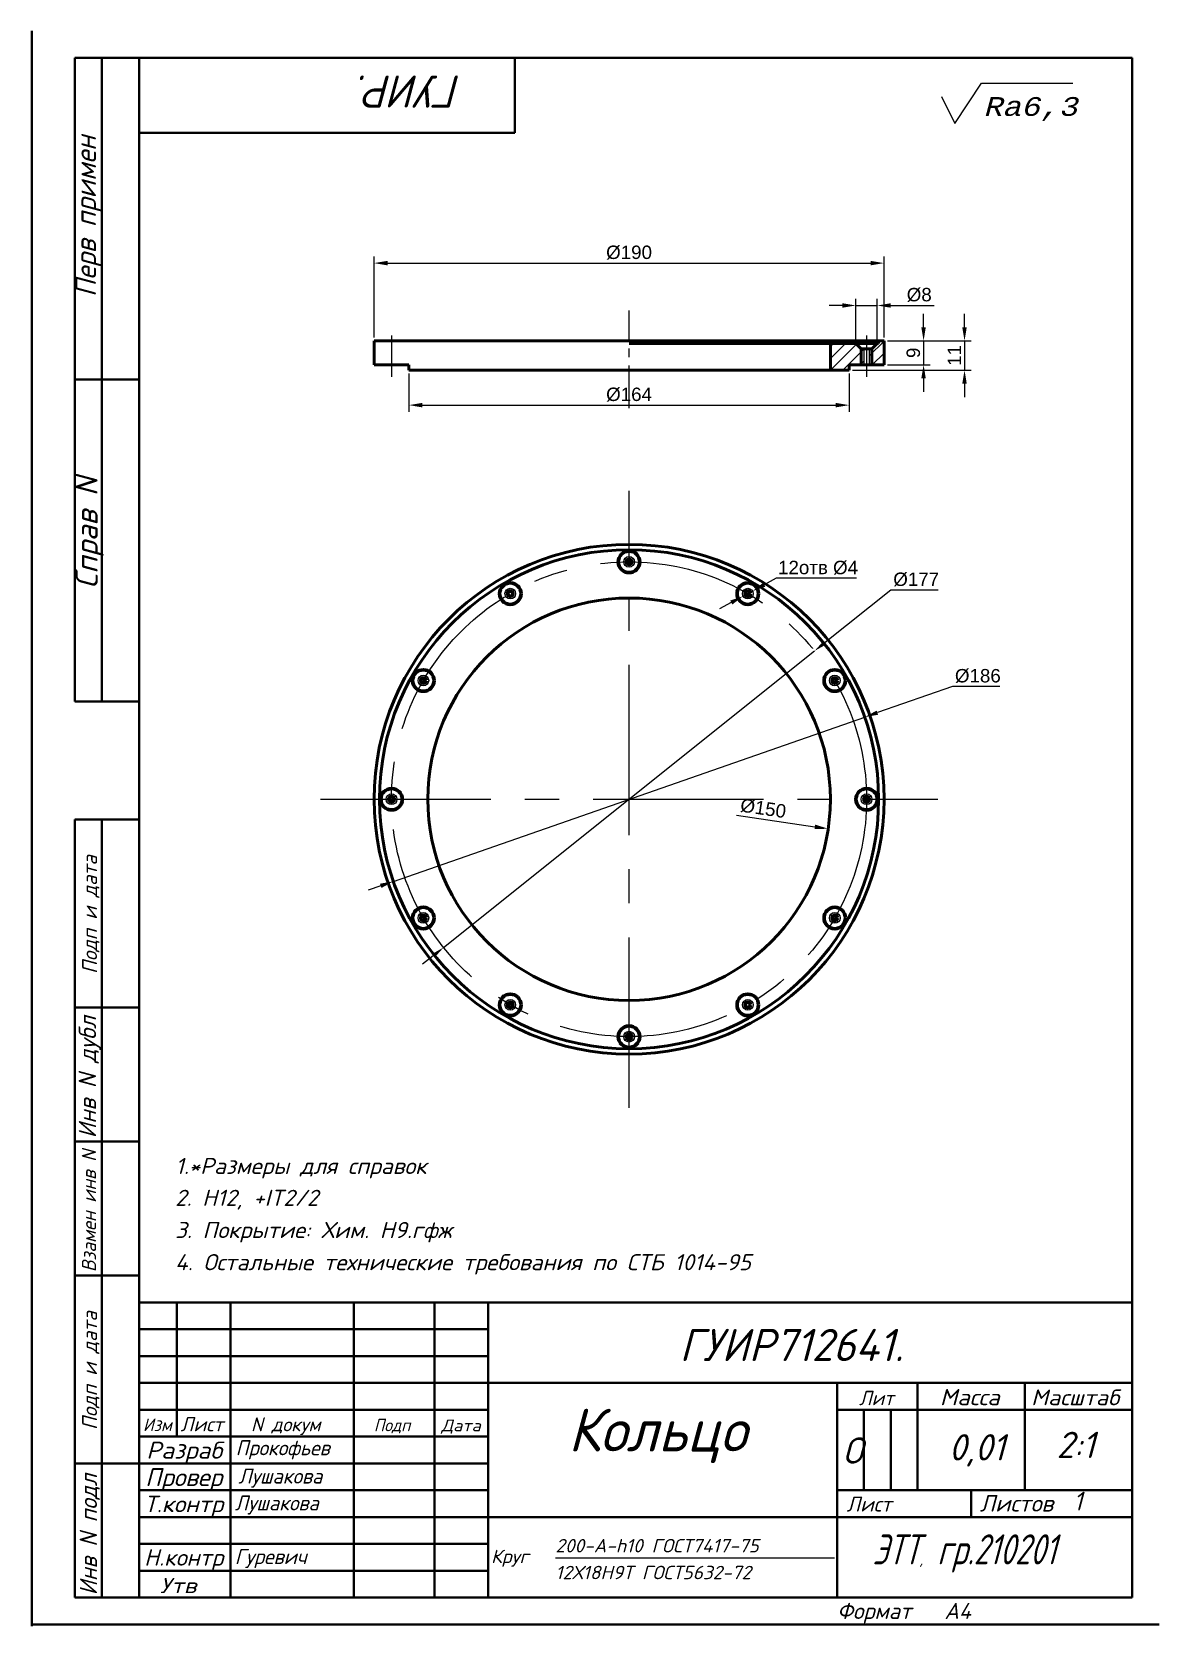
# Model space of a CAD drawing. Header units: millimetres. Extents: x 10739 to 32134, y 609 to 16625.
# Drawn here: x 29037.8 to 29247.8, y 2746 to 3043.1 of the extents above; entities that cross this region are included whole.
import ezdxf
from ezdxf.enums import TextEntityAlignment as Align

# ---------------------------------------------------------------- set-up
doc = ezdxf.new("R2010")
doc.units = ezdxf.units.MM
doc.linetypes.add('CENTER', pattern=[50.8, 31.75, -6.35, 6.35, -6.35])
doc.layers.add('разм', color=3, linetype='Continuous')
doc.layers.add('разьеры', color=10, linetype='Continuous', lineweight=25)
doc.layers.add('тонкая-текст-02', color=4, linetype='Continuous', lineweight=20)
doc.styles.add('6', font='cour.ttf', dxfattribs={"oblique": 15, "height": 3.5})
doc.styles.add('ADRF1', font='romans', dxfattribs={"oblique": 15})
doc.styles.add('ISOCPEUR', font='isocpeur.ttf', dxfattribs={"oblique": 15})
doc.styles.get("Standard").update_dxf_attribs({"font": 'arial.ttf'})
doc.dimstyles.new('ISO-25', dxfattribs={"dimtxt": 2.5, "dimasz": 2.5, "dimexe": 1.25, "dimexo": 0.625, "dimtad": 1, "dimtxsty": 'Standard', "dimcen": 2.5, "dimadec": 0, "dimazin": 0, "dimtfac": 1, "dimtmove": 0, "dimatfit": 3, "dimfxl": 1, "dimarcsym": 0})
doc.dimstyles.new('СВОЙ', dxfattribs={"dimtxt": 2.5, "dimasz": 2.5, "dimexe": 1.25, "dimexo": 0.625, "dimtad": 1, "dimtoh": 1, "dimtxsty": 'Standard', "dimcen": 2.5, "dimclrd": 256, "dimclre": 256, "dimadec": 0, "dimazin": 0, "dimtfac": 1, "dimtmove": 0, "dimatfit": 3, "dimfxl": 1, "dimarcsym": 0})

# ---------------------------------------------------------------- blocks, each defined once
blk = doc.blocks.new('*D174')
at = {"layer": 'Defpoints', "color": 0, "lineweight": 25, "transparency": 16777216}
for p in [(29196.54, 2985.53), (29190.04, 2980.03), (29211.54, 2980.03)]:
    blk.add_point(p, dxfattribs=at)
at = {"layer": 'разьеры', "color": 0, "lineweight": -2, "transparency": 16777216}
for p, q in [((29211.54, 2988.03), (29211.54, 2990.53)), ((29197.16, 2985.53), (29212.79, 2985.53)), ((29211.54, 2985.53), (29211.54, 2980.03)), ((29190.66, 2980.03), (29212.79, 2980.03)), ((29211.54, 2977.53), (29211.54, 2975.03))]:
    blk.add_line(p, q, dxfattribs=at)
at = {"layer": 'разьеры', "color": 0, "lineweight": 25, "transparency": 16777216}
for points in [[(29211.12, 2988.03), (29211.95, 2988.03), (29211.54, 2985.53)], [(29211.12, 2977.53), (29211.95, 2977.53), (29211.54, 2980.03)]]:
    blk.add_solid(points, dxfattribs=at)
at = {"layer": 'разьеры', "color": 0, "lineweight": 25, "transparency": 16777216, "insert": (29209.66, 2982.78), "char_height": 2.5, "attachment_point": 5, "rotation": 90}
blk.add_mtext('11', dxfattribs=at)
blk = doc.blocks.new('*D175')
at = {"layer": 'Defpoints', "color": 0, "lineweight": 25, "transparency": 16777216}
for p in [(29196.54, 2985.53), (29196.54, 2981.03), (29203.91, 2981.03)]:
    blk.add_point(p, dxfattribs=at)
at = {"layer": 'разьеры', "color": 0, "lineweight": -2, "transparency": 16777216}
for p, q in [((29203.91, 2988.03), (29203.91, 2990.53)), ((29197.16, 2985.53), (29205.16, 2985.53)), ((29203.91, 2985.53), (29203.91, 2981.03)), ((29197.16, 2981.03), (29205.16, 2981.03)), ((29203.91, 2978.53), (29203.91, 2976.03))]:
    blk.add_line(p, q, dxfattribs=at)
at = {"layer": 'разьеры', "color": 0, "lineweight": 25, "transparency": 16777216}
for points in [[(29203.49, 2988.03), (29204.32, 2988.03), (29203.91, 2985.53)], [(29203.49, 2978.53), (29204.32, 2978.53), (29203.91, 2981.03)]]:
    blk.add_solid(points, dxfattribs=at)
at = {"layer": 'разьеры', "color": 0, "lineweight": 25, "transparency": 16777216, "insert": (29202.01, 2983.28), "char_height": 2.5, "attachment_point": 5, "rotation": 90}
blk.add_mtext('9', dxfattribs=at)
blk = doc.blocks.new('*D176')
at = {"layer": 'Defpoints', "color": 0, "lineweight": 25, "transparency": 16777216}
for p in [(29183.59, 2927.71), (29114.48, 2872.44)]:
    blk.add_point(p, dxfattribs=at)
at = {"layer": 'разьеры', "lineweight": -2, "transparency": 16777216}
for p, q in [((29197.78, 2939.06), (29185.55, 2929.27)), ((29206.65, 2939.06), (29197.78, 2939.06)), ((29114.48, 2872.44), (29183.59, 2927.71)), ((29112.53, 2870.87), (29110.58, 2869.31))]:
    blk.add_line(p, q, dxfattribs=at)
at = {"layer": 'разьеры', "lineweight": 25, "transparency": 16777216}
for points in [[(29185.29, 2929.6), (29185.81, 2928.95), (29183.59, 2927.71)], [(29112.27, 2871.2), (29112.79, 2870.55), (29114.48, 2872.44)]]:
    blk.add_solid(points, dxfattribs=at)
at = {"layer": 'разьеры', "color": 0, "lineweight": 25, "transparency": 16777216, "insert": (29202.53, 2941.03), "char_height": 2.5, "attachment_point": 5}
blk.add_mtext('%%C177', dxfattribs=at)
blk = doc.blocks.new('*U177')
at = {"lineweight": 60}
for radius in [2, 0.5]:
    blk.add_circle((0, 0), radius, dxfattribs=at)
at = {"lineweight": 25}
blk.add_circle((0, 0), 1, dxfattribs=at)
blk = doc.blocks.new('*U178')
at = {"color": 0, "linetype": 'ByBlock', "lineweight": -2, "transparency": 16777216}
for p, rotation in [((29149.04, 2944.32), 90), ((29126.91, 2938.4), 120), ((29171.16, 2938.4), 59.99999999999999), ((29110.72, 2922.2), 149.9999999999999), ((29187.36, 2922.2), 30), ((29104.79, 2900.07), 180), ((29110.72, 2877.95), 210), ((29187.36, 2877.95), 329.9999999999999), ((29126.91, 2861.75), 239.9999999999999), ((29171.16, 2861.75), 299.9999999999998), ((29149.04, 2855.82), 269.9999999999999)]:
    blk.add_blockref('*U177', p, dxfattribs=dict(at, rotation=rotation))
blk.add_blockref('*U177', (29193.29, 2900.07), dxfattribs=at)
blk = doc.blocks.new('*D179')
at = {"layer": 'Defpoints', "color": 0, "lineweight": 25, "transparency": 16777216}
for p in [(29108.04, 2980.03), (29190.04, 2980.03), (29190.04, 2973.53)]:
    blk.add_point(p, dxfattribs=at)
at = {"layer": 'разьеры', "color": 0, "lineweight": -2, "transparency": 16777216}
for p, q in [((29108.04, 2979.4), (29108.04, 2972.28)), ((29190.04, 2979.4), (29190.04, 2972.28)), ((29110.54, 2973.53), (29187.54, 2973.53))]:
    blk.add_line(p, q, dxfattribs=at)
at = {"layer": 'разьеры', "color": 0, "lineweight": 25, "transparency": 16777216}
for points in [[(29110.54, 2973.95), (29110.54, 2973.11), (29108.04, 2973.53)], [(29187.54, 2973.95), (29187.54, 2973.11), (29190.04, 2973.53)]]:
    blk.add_solid(points, dxfattribs=at)
at = {"layer": 'разьеры', "color": 0, "lineweight": 25, "transparency": 16777216, "insert": (29149.04, 2975.5), "char_height": 2.5, "attachment_point": 5}
blk.add_mtext('%%C164', dxfattribs=at)
blk = doc.blocks.new('*D180')
at = {"layer": 'Defpoints', "color": 0, "lineweight": 25, "transparency": 16777216}
for p in [(29196.54, 3000), (29101.54, 2985.53), (29196.54, 2985.53)]:
    blk.add_point(p, dxfattribs=at)
at = {"layer": 'разьеры', "color": 0, "lineweight": -2, "transparency": 16777216}
for p, q in [((29101.54, 2986.15), (29101.54, 3001.25)), ((29196.54, 2986.15), (29196.54, 3001.25)), ((29104.04, 3000), (29194.04, 3000))]:
    blk.add_line(p, q, dxfattribs=at)
at = {"layer": 'разьеры', "color": 0, "lineweight": 25, "transparency": 16777216}
for points in [[(29104.04, 3000.42), (29104.04, 2999.58), (29101.54, 3000)], [(29194.04, 3000.42), (29194.04, 2999.58), (29196.54, 3000)]]:
    blk.add_solid(points, dxfattribs=at)
at = {"layer": 'разьеры', "color": 0, "lineweight": 25, "transparency": 16777216, "insert": (29149.04, 3001.97), "char_height": 2.5, "attachment_point": 5}
blk.add_mtext('%%C190', dxfattribs=at)
blk = doc.blocks.new('*D181')
at = {"layer": 'Defpoints', "color": 0, "lineweight": 25, "transparency": 16777216}
for p in [(29111.94, 2905.57), (29186.13, 2894.57)]:
    blk.add_point(p, dxfattribs=at)
at = {"layer": 'разьеры', "color": 0, "lineweight": -2, "transparency": 16777216}
blk.add_line((29169.06, 2897.11), (29183.66, 2894.94), dxfattribs=at)
at = {"layer": 'разьеры', "color": 0, "lineweight": 25, "transparency": 16777216}
blk.add_solid([(29183.72, 2895.35), (29183.6, 2894.53), (29186.13, 2894.57)], dxfattribs=at)
at = {"layer": 'разьеры', "color": 0, "lineweight": 25, "transparency": 16777216, "insert": (29174.04, 2898.36), "char_height": 2.5, "attachment_point": 5, "rotation": 351.5663}
blk.add_mtext('%%C150', dxfattribs=at)
blk = doc.blocks.new('*D182')
at = {"layer": 'Defpoints', "color": 0, "lineweight": 25, "transparency": 16777216}
for p in [(29192.94, 2915.39), (29105.13, 2884.76)]:
    blk.add_point(p, dxfattribs=at)
at = {"layer": 'разьеры', "lineweight": -2, "transparency": 16777216}
for p, q in [((29209.28, 2921.08), (29195.3, 2916.21)), ((29218.14, 2921.08), (29209.28, 2921.08)), ((29105.13, 2884.76), (29192.94, 2915.39)), ((29102.77, 2883.94), (29100.41, 2883.11))]:
    blk.add_line(p, q, dxfattribs=at)
at = {"layer": 'разьеры', "lineweight": 25, "transparency": 16777216}
for points in [[(29195.17, 2916.6), (29195.44, 2915.82), (29192.94, 2915.39)], [(29102.63, 2884.33), (29102.91, 2883.54), (29105.13, 2884.76)]]:
    blk.add_solid(points, dxfattribs=at)
at = {"layer": 'разьеры', "color": 0, "lineweight": 25, "transparency": 16777216, "insert": (29214.02, 2923.05), "char_height": 2.5, "attachment_point": 5}
blk.add_mtext('%%C186', dxfattribs=at)
blk = doc.blocks.new('*D183')
at = {"layer": 'Defpoints', "color": 0, "lineweight": 25, "transparency": 16777216}
for p in [(29195.29, 2992.1), (29191.29, 2985.03), (29195.29, 2985.03)]:
    blk.add_point(p, dxfattribs=at)
at = {"layer": 'разьеры', "color": 0, "lineweight": -2, "transparency": 16777216}
for p, q in [((29191.29, 2985.65), (29191.29, 2993.35)), ((29195.29, 2985.65), (29195.29, 2993.35)), ((29188.79, 2992.1), (29186.29, 2992.1)), ((29191.29, 2992.1), (29195.29, 2992.1)), ((29197.79, 2992.1), (29205.9, 2992.1))]:
    blk.add_line(p, q, dxfattribs=at)
at = {"layer": 'разьеры', "color": 0, "lineweight": 25, "transparency": 16777216}
for points in [[(29188.79, 2992.52), (29188.79, 2991.69), (29191.29, 2992.1)], [(29197.79, 2992.52), (29197.79, 2991.69), (29195.29, 2992.1)]]:
    blk.add_solid(points, dxfattribs=at)
at = {"layer": 'разьеры', "color": 0, "lineweight": 25, "transparency": 16777216, "insert": (29203.1, 2994.08), "char_height": 2.5, "attachment_point": 5}
blk.add_mtext('%%C8', dxfattribs=at)
blk = doc.blocks.new('*D184')
at = {"layer": 'Defpoints', "color": 0, "lineweight": 25, "transparency": 16777216}
for p in [(29172.04, 2938.87), (29170.28, 2937.92)]:
    blk.add_point(p, dxfattribs=at)
at = {"layer": 'разьеры', "lineweight": -2, "transparency": 16777216}
for p, q in [((29170.28, 2937.92), (29172.04, 2938.87)), ((29176.44, 2941.25), (29174.24, 2940.06)), ((29191.43, 2941.25), (29176.44, 2941.25)), ((29168.08, 2936.73), (29165.88, 2935.54))]:
    blk.add_line(p, q, dxfattribs=at)
at = {"layer": 'разьеры', "lineweight": 25, "transparency": 16777216}
for points in [[(29174.04, 2940.43), (29174.44, 2939.69), (29172.04, 2938.87)], [(29167.89, 2937.1), (29168.28, 2936.37), (29170.28, 2937.92)]]:
    blk.add_solid(points, dxfattribs=at)
at = {"layer": 'разьеры', "color": 0, "lineweight": 25, "transparency": 16777216, "insert": (29184.25, 2943.22), "char_height": 2.5, "attachment_point": 5}
blk.add_mtext('12отв %%C4', dxfattribs=at)

msp = doc.modelspace()

# ---------------------------------------------------------------- hatches: boundary and pattern name
at = {"lineweight": 25}
h = msp.add_hatch(dxfattribs=at)
h.set_pattern_fill('ANSI31', color=256, scale=0.5)
h.set_pattern_definition([(45, (14520.9068, 1486.1312), (-1.12253202, 1.12253202), [])])
h.paths.add_polyline_path([(29192.28808, 2984.02856), (29191.28808, 2985.02856), (29187.03808, 2985.02856), (29186.53808, 2985.02856), (29186.53808, 2984.52856), (29186.53808, 2980.02856), (29190.03808, 2980.02856), (29190.03808, 2981.02856), (29192.28808, 2981.02856)])
h.paths.add_polyline_path([(29192.78808, 2984.02856), (29192.28808, 2984.02856), (29192.28808, 2981.02856), (29192.78808, 2981.02856)])
h.paths.add_polyline_path([(29194.28808, 2984.02856), (29193.78808, 2984.02856), (29193.78808, 2981.02856), (29194.28808, 2981.02856)])
h.paths.add_polyline_path([(29196.53808, 2984.52856), (29196.53808, 2985.52856), (29195.53808, 2985.52856), (29195.53808, 2985.02856), (29195.28808, 2985.02856), (29194.28808, 2984.02856), (29194.28808, 2981.02856), (29196.53808, 2981.02856)])

# ---------------------------------------------------------------- linework, layer by layer
at = {"color": 0, "lineweight": 40}
for p, q in [((29037.78647, 2746.28544), (29037.78647, 3043.28544)), ((29037.78647, 2745.9561), (29037.78647, 3042.9561)), ((29057.78647, 3038.28544), (29045.78647, 3038.28544)), ((29045.78647, 3038.28544), (29045.78647, 2918.28544)), ((29050.78647, 2918.28544), (29050.78647, 3038.28544)), ((29057.78647, 2751.28544), (29057.78647, 3038.28544)), ((29057.78647, 3038.28544), (29242.78647, 3038.28544)), ((29127.78647, 3024.28544), (29127.78647, 3038.28544)), ((29242.78647, 3038.28544), (29242.78647, 2751.28544)), ((29057.78647, 3024.28544), (29127.78647, 3024.28544)), ((29045.78647, 2978.28544), (29057.78647, 2978.28544)), ((29045.78647, 2918.28544), (29057.78647, 2918.28544)), ((29045.78647, 2751.28544), (29045.78647, 2896.28544)), ((29045.78647, 2896.28544), (29057.78647, 2896.28544)), ((29050.78647, 2751.28544), (29050.78647, 2896.28544)), ((29045.78647, 2861.28544), (29057.78647, 2861.28544)), ((29045.78647, 2836.28544), (29057.78647, 2836.28544)), ((29045.78647, 2811.28544), (29057.78647, 2811.28544)), ((29057.78647, 2806.28544), (29242.78647, 2806.28544)), ((29064.78647, 2781.28544), (29064.78647, 2806.28544)), ((29074.78647, 2806.28544), (29074.78647, 2751.28544)), ((29097.78647, 2751.28544), (29097.78647, 2806.28544)), ((29112.78647, 2806.28544), (29112.78647, 2751.28544)), ((29122.78647, 2751.28544), (29122.78647, 2806.28544)), ((29057.78647, 2801.28544), (29122.78647, 2801.28544)), ((29057.78647, 2796.28544), (29122.78647, 2796.28544)), ((29057.78647, 2791.28544), (29122.78647, 2791.28544)), ((29122.78647, 2791.28544), (29242.78647, 2791.28544)), ((29187.78647, 2791.28544), (29187.78647, 2751.28544)), ((29202.78647, 2791.28544), (29202.78647, 2771.28544)), ((29222.78647, 2791.28544), (29222.78647, 2771.28544)), ((29057.78647, 2786.28544), (29122.78647, 2786.28544)), ((29187.78647, 2786.28544), (29242.78647, 2786.28544)), ((29192.78647, 2786.28544), (29192.78647, 2771.28544)), ((29197.78647, 2786.28544), (29197.78647, 2771.28544)), ((29057.78647, 2781.28544), (29122.78647, 2781.28544)), ((29045.78647, 2776.28544), (29057.78647, 2776.28544)), ((29057.78647, 2776.28544), (29122.78647, 2776.28544)), ((29057.78647, 2771.28544), (29122.78647, 2771.28544)), ((29187.78647, 2771.28544), (29242.78647, 2771.28544)), ((29212.78647, 2771.28544), (29212.78647, 2766.28544)), ((29057.78647, 2766.28544), (29122.78647, 2766.28544)), ((29122.78647, 2766.28544), (29242.78647, 2766.28544)), ((29057.78647, 2761.28544), (29122.78647, 2761.28544)), ((29057.78647, 2756.28544), (29122.78647, 2756.28544)), ((29057.78647, 2751.28544), (29045.78647, 2751.28544)), ((29242.78647, 2751.28544), (29057.78647, 2751.28544)), ((29247.78647, 2746.28544), (29037.78647, 2746.28544))]:
    msp.add_line(p, q, dxfattribs=at)
at = {"linetype": 'CENTER', "ltscale": 0.25}
msp.add_line((29149.03808, 2972.96031), (29149.03808, 2991.14239), dxfattribs=at)
at = {"linetype": 'CENTER'}
for p, q in [((29104.78808, 2986.52856), (29104.78808, 2978.77856)), ((29193.28808, 2986.52856), (29193.28808, 2978.77856))]:
    msp.add_line(p, q, dxfattribs=at)
at = {"lineweight": 50}
for p, q in [((29101.53808, 2985.52856), (29102.53808, 2985.52856)), ((29101.53808, 2985.52856), (29101.53808, 2984.52856)), ((29101.53808, 2985.52856), (29101.53808, 2985.02856)), ((29101.53808, 2984.52856), (29101.53808, 2981.02856)), ((29102.53808, 2985.52856), (29149.03808, 2985.52856)), ((29195.53808, 2985.52856), (29149.03808, 2985.52856)), ((29186.53808, 2985.02856), (29149.03808, 2985.02856)), ((29187.03808, 2985.02856), (29186.53808, 2985.02856)), ((29186.53808, 2984.52856), (29186.53808, 2985.02856)), ((29186.53808, 2984.52856), (29186.53808, 2980.02856)), ((29187.03808, 2985.02856), (29195.53808, 2985.02856)), ((29191.28808, 2985.02856), (29192.28808, 2984.02856)), ((29192.28808, 2984.02856), (29194.28808, 2984.02856)), ((29192.28808, 2984.02856), (29192.28808, 2981.02856)), ((29194.28808, 2984.02856), (29195.28808, 2985.02856)), ((29194.28808, 2984.02856), (29194.28808, 2981.02856)), ((29196.53808, 2985.52856), (29195.53808, 2985.52856)), ((29195.53808, 2985.02856), (29195.53808, 2985.52856)), ((29196.53808, 2985.52856), (29196.53808, 2984.52856)), ((29196.53808, 2985.52856), (29196.53808, 2985.02856)), ((29196.53808, 2984.52856), (29196.53808, 2981.02856)), ((29101.53808, 2981.02856), (29108.03808, 2981.02856)), ((29108.03808, 2981.02856), (29108.03808, 2980.02856)), ((29196.53808, 2981.02856), (29190.03808, 2981.02856)), ((29190.03808, 2981.02856), (29190.03808, 2980.02856)), ((29111.53808, 2980.02856), (29108.03808, 2980.02856)), ((29111.53808, 2980.02856), (29149.03808, 2980.02856)), ((29186.53808, 2980.02856), (29149.03808, 2980.02856)), ((29186.53808, 2980.02856), (29190.03808, 2980.02856))]:
    msp.add_line(p, q, dxfattribs=at)
at = {"color": 7}
for p, q in [((29192.78808, 2984.02856), (29192.78808, 2981.02856)), ((29193.78808, 2984.02856), (29193.78808, 2981.02856))]:
    msp.add_line(p, q, dxfattribs=at)
at = {"linetype": 'CENTER', "lineweight": 25}
for p, q in [((29149.03808, 2842.57393), (29149.03808, 2957.57393)), ((29091.53808, 2900.07393), (29206.53808, 2900.07393))]:
    msp.add_line(p, q, dxfattribs=at)
at = {"lineweight": 50}
for radius in [47.5, 46.5, 37.5]:
    msp.add_circle((29149.03808, 2900.07393), radius, dxfattribs=at)
at = {"linetype": 'CENTER', "lineweight": 25}
msp.add_circle((29149.03808, 2900.07393), 44.25, dxfattribs=at)
at = {"layer": 'разм', "color": 7}
msp.add_line((29135.32739, 2758.69606), (29187.32739, 2758.69606), dxfattribs=at)
at = {"layer": 'тонкая-текст-02', "color": 7, "lineweight": 20}
for p, q in [((29207.22118, 3031.04826), (29209.72118, 3026.04826)), ((29209.72118, 3026.04826), (29214.72118, 3033.54826)), ((29214.72118, 3033.54826), (29231.72118, 3033.54826))]:
    msp.add_line(p, q, dxfattribs=at)

# ---------------------------------------------------------------- block references
at = {"lineweight": 25}
msp.add_blockref('*U178', (0, 0), dxfattribs=at)

# ---------------------------------------------------------------- texts
at = {"color": 0, "lineweight": 40, "style": 'ISOCPEUR', "oblique": 15}
for s, height, p, p2 in [('Перв примен', 3.8523497, (29049.72638, 2993.68976), (29049.72638, 3023.73809)), ('Подп и дата', 2.7654263, (29049.93299, 2867.50949), (29049.93299, 2889.6329)), ('Инв N дубл', 3.250918, (29049.75314, 2836.87885), (29049.75314, 2859.63528)), ('Взамен инв N', 2.6615702, (29049.75314, 2811.92689), (29049.75314, 2834.68332)), ('Подп и дата', 2.7654263, (29049.93299, 2782.50949), (29049.93299, 2804.6329)), ('Инв N подл', 3.229948, (29049.93299, 2751.69662), (29049.93299, 2774.30626))]:
    msp.add_text(s, height=height, rotation=90, dxfattribs=at).set_placement(p, p2, align=Align.ALIGNED)
at = {"color": 0, "style": 'ISOCPEUR', "oblique": 15}
msp.add_text('Справ N', height=4.153739, rotation=90, dxfattribs=at).set_placement((29050.03864, 2939.33764), (29050.03864, 2960.10633), align=Align.ALIGNED)
at = {"color": 0, "lineweight": 40, "style": 'ISOCPEUR', "oblique": 15}
for s, height, p, p2 in [('Лит', 2.688645, (29191.88745, 2787.12591), (29198.3402, 2787.12591)), ('Масса', 3.01234, (29206.94386, 2787.12591), (29218.08952, 2787.12591)), ('Масштаб', 2.933068, (29223.94227, 2787.12591), (29240.36745, 2787.12591)), ('Изм', 2.38948, (29058.47237, 2782.28726), (29063.8487, 2782.28726)), ('Лист', 2.654978, (29065.46461, 2782.26637), (29073.42955, 2782.26637)), ('N докум', 2.588603, (29078.60675, 2782.26637), (29091.54977, 2782.26637)), ('Подп', 2.33455, (29101.50594, 2782.26637), (29108.27613, 2782.26637)), ('Дата', 2.166931, (29114.05071, 2782.26637), (29121.41827, 2782.26637)), ('Разраб', 3.177024, (29059.09266, 2777.16097), (29073.23042, 2777.16097)), ('Провер', 3.334158, (29058.89354, 2772.05557), (29073.23042, 2772.05557)), ('Т.контр', 3.069818, (29058.69442, 2767.19328), (29073.42955, 2767.19328)), ('Лист', 2.802709, (29189.54099, 2767.30276), (29197.94912, 2767.30276)), ('Листов', 3.110829, (29214.3743, 2767.30276), (29228.06195, 2767.30276)), ('Н.контр', 3.069818, (29058.69442, 2757.22559), (29073.42955, 2757.22559)), ('Утв', 2.820914, (29061.68127, 2752.12019), (29068.45146, 2752.12019))]:
    msp.add_text(s, height=height, dxfattribs=at).set_placement(p, p2, align=Align.ALIGNED)
for s, p in [('Формат', (29187.78647, 2747.28544)), ('A4', (29207.78647, 2747.28544))]:
    msp.add_text(s, height=3, dxfattribs=at).set_placement(p)
at = {"color": 0, "lineweight": 40, "insert": (29117.87462, 3028.97532), "char_height": 3, "attachment_point": 1, "rotation": 180, "style": 'ISOCPEUR'}
msp.add_mtext('{\\H2x;\\W0.965;ГУИР.}', dxfattribs=at)
at = {"color": 0, "lineweight": 40, "attachment_point": 1, "style": 'ISOCPEUR'}
for s, insert, char_height, width in [('{\\H2x;\\W0.965;ГУИР712641.}', (29158.42921, 2801.35767), 3, 20.1356952), ('{\\H2x;\\W0.965;Кольцо}', (29137.67293, 2786.51165), 4, 33.0109445), ('{\\H1.4x;\\Q15;\\W0.965;0,01}', (29208.61243, 2781.73597), 3.5, 8.8811705), ('{\\H1.4x;\\W0.965;Прокофьев}', (29075.73924, 2780.59585), 2, 19.0739928), ('{\\H1.4x;\\Q15;\\W0.965;O}', (29188.64777, 2781.14048), 3.5, 8.8811705)]:
    msp.add_mtext(s, dxfattribs=dict(at, insert=insert, char_height=char_height, width=width))
for s, insert, char_height in [('{\\H1.4x;\\Q15;\\W0.965;2:1}', (29228.69025, 2782.1842), 3.5), ('{\\H1.4x;\\W0.965;Лушакова }', (29076.25096, 2775.32152), 2), ('{\\H1.4x;\\W0.965;Лушакова }', (29075.58523, 2770.32152), 2), ('{\\H1.4x;\\Q15;\\W0.965;1}', (29231.79662, 2770.9968), 2.5), ('{\\H2.8x;\\W0.734;ЭТТ\\H0.35714x;\\W1;\\C7;,\\H2.8x;\\W0.734;\\C0; гр.210201}', (29194.38784, 2763.06545), 2), ('{\\H1.4x;\\W0.965;Гуревич }', (29075.58523, 2760.32152), 2)]:
    msp.add_mtext(s, dxfattribs=dict(at, insert=insert, char_height=char_height))
at = {"layer": 'разм', "color": 7, "style": 'ADRF1', "oblique": 15}
for s, height, p in [('1.*Размеры для справок', 3, (29064.52741, 2830.22553)), ('2. Н12, +IT2/2', 3, (29064.46047, 2824.28544)), ('3. Покрытие: Хим. Н9.гфж', 3, (29064.46047, 2818.28544)), ('4. Остальные технические требования по СТБ 1014-95', 3, (29064.46047, 2812.28544)), ('200-А-h10 ГОСТ7417-75', 2.5, (29135.32739, 2759.69606)), ('Круг', 2.5, (29123.32739, 2757.69606)), ('12Х18Н9Т ГОСТ5632-72', 2.5, (29135.32739, 2754.69606))]:
    msp.add_text(s, height=height, dxfattribs=at).set_placement(p)
at = {"layer": 'тонкая-текст-02', "color": 7, "lineweight": 40, "insert": (29215.02884, 3030.94075), "char_height": 3.5, "width": 27, "attachment_point": 1, "style": '6'}
msp.add_mtext('Ra6,3', dxfattribs=at)

# ---------------------------------------------------------------- dimensions: what is measured, and where the dimension line sits
at = {"layer": 'разьеры', "lineweight": 25}
for base, p1, p2, text, picture, middle in [((29196.53808, 2999.99925), (29101.53808, 2985.52856), (29196.53808, 2985.52856), '%%C190', '*D180', (29149.03808, 3001.9706)), ((29195.28808, 2992.10419), (29191.28808, 2985.02856), (29195.28808, 2985.02856), '%%C8', '*D183', (29203.09503, 2994.07554)), ((29190.03808, 2973.52877), (29108.03808, 2980.02856), (29190.03808, 2980.02856), '%%C164', '*D179', (29149.03808, 2975.50012))]:
    dim = msp.add_linear_dim(base=base, p1=p1, p2=p2, text=text, dimstyle='ISO-25', dxfattribs=at)
    dim.commit()
    dim.dimension.update_dxf_attribs({"geometry": picture, "text_midpoint": middle})
for base, p2, text, picture, middle in [((29211.53808, 2980.02856), (29190.03808, 2980.02856), '11', '*D174', (29209.65796, 2982.77856)), ((29203.9065, 2981.02856), (29196.53808, 2981.02856), '9', '*D175', (29202.00507, 2983.27856))]:
    dim = msp.add_linear_dim(base=base, p1=(29196.53808, 2985.52856), p2=p2, angle=90, text=text, dimstyle='ISO-25', dxfattribs=at)
    dim.commit()
    dim.dimension.update_dxf_attribs({"geometry": picture, "text_midpoint": middle})
dim = msp.add_diameter_dim_2p(p1=(29170.28328, 2937.9202), p2=(29172.04287, 2938.8709), text='12отв %%C4', dimstyle='СВОЙ', dxfattribs=at)
dim.commit()
dim.dimension.update_dxf_attribs({"geometry": '*D184', "text_midpoint": (29184.24797, 2943.21899)})
for p1, p2, text, dimstyle, picture, middle in [((29114.48134, 2872.43529), (29183.59482, 2927.71256), '%%C177', 'СВОЙ', '*D176', (29202.52968, 2939.06027)), ((29105.13203, 2884.76023), (29192.94412, 2915.38762), '%%C186', 'СВОЙ', '*D182', (29214.02116, 2921.08364)), ((29111.94359, 2905.57383), (29186.13256, 2894.57402), '%%C150', 'ISO-25', '*D181', (29173.74969, 2896.41))]:
    dim = msp.add_diameter_dim_2p(p1=p1, p2=p2, text=text, dimstyle=dimstyle, dxfattribs=at)
    dim.commit()
    dim.dimension.update_dxf_attribs({"geometry": picture, "text_midpoint": middle, "dimtype": 163})

doc.saveas('drawing.dxf')
